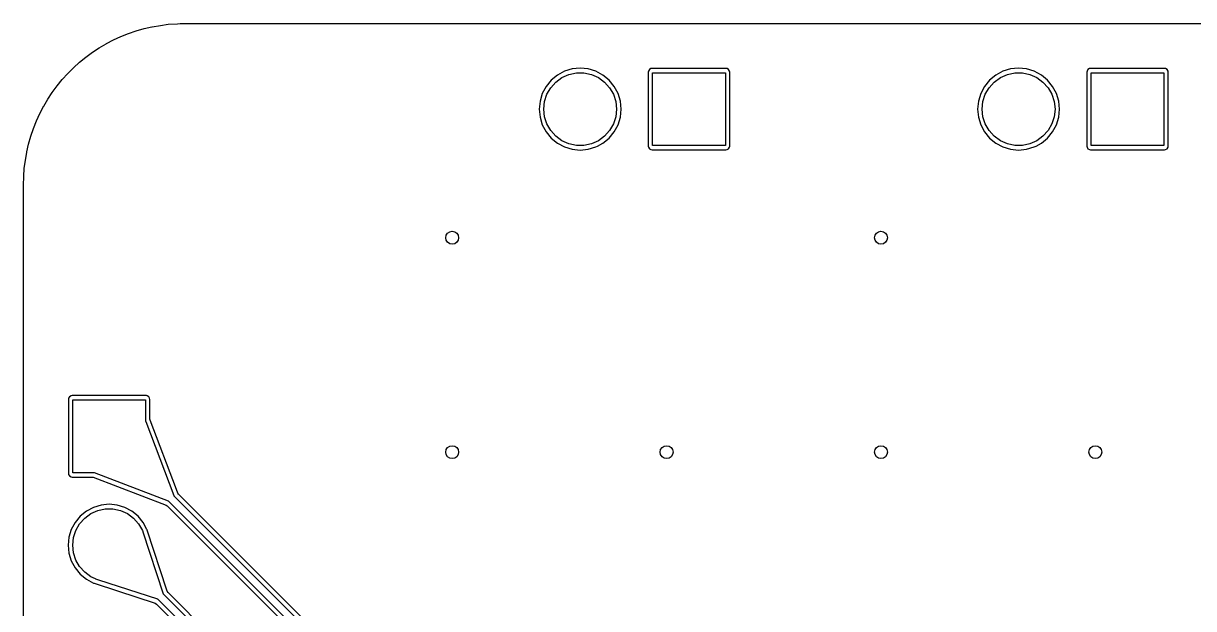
# Model space of a CAD drawing. Extents: x 107 to 211, y -135 to -72.
# Drawn here: x 107 to 134.29, y -85.15 to -71.5 of the extents above; entities that cross this region are included whole.
import ezdxf

# ---------------------------------------------------------------- set-up
doc = ezdxf.new("R2010")
doc.units = 0
doc.layers.add('BLACK', color=7, linetype='CONTINUOUS')

msp = doc.modelspace()

# ---------------------------------------------------------------- linework, layer by layer
at = {"layer": 'BLACK', "linetype": 'CONTINUOUS'}
for p, q in [((110.656122, -71.505111), (110.749095, -71.500545)), ((110.749095, -71.500545), (110.750911, -71.5005)), ((110.750911, -71.5005), (207.249089, -71.5005)), ((109.276063, -71.804502), (109.452981, -71.736589)), ((109.452981, -71.736589), (109.629862, -71.6733)), ((109.629862, -71.6733), (109.63268, -71.672419)), ((109.63268, -71.672419), (109.81756, -71.62288)), ((109.81756, -71.62288), (109.997737, -71.577748)), ((109.997737, -71.577748), (110.0009, -71.577104)), ((110.0009, -71.577104), (110.19455, -71.546432)), ((110.19455, -71.546432), (110.373407, -71.519901)), ((110.373407, -71.519901), (110.376865, -71.519555)), ((110.376865, -71.519555), (110.59755, -71.507989)), ((110.59755, -71.507989), (110.656122, -71.505111)), ((108.769775, -72.070737), (108.932514, -71.973194)), ((108.932514, -71.973194), (108.934687, -71.971992)), ((108.934687, -71.971992), (109.102736, -71.886367)), ((109.102736, -71.886367), (109.273579, -71.805565)), ((109.273579, -71.805565), (109.276063, -71.804502)), ((108.31135, -72.406043), (108.457428, -72.287751)), ((108.457428, -72.287751), (108.610196, -72.174451)), ((108.610196, -72.174451), (108.612008, -72.173193)), ((108.612008, -72.173193), (108.769775, -72.070737)), ((108.035798, -72.668168), (108.168168, -72.535798)), ((108.168168, -72.535798), (108.169378, -72.534646)), ((108.169378, -72.534646), (108.309868, -72.407313)), ((108.309868, -72.407313), (108.31135, -72.406043)), ((119.798667, -72.563253), (119.619494, -72.617605)), ((119.985, -72.544901), (119.798667, -72.563253)), ((120.171332, -72.563253), (119.985, -72.544901)), ((120.350505, -72.617605), (120.171332, -72.563253)), ((121.602542, -72.577543), (121.580331, -72.610786)), ((121.602545, -72.57754), (121.602542, -72.577543)), ((121.635784, -72.555331), (121.602545, -72.57754)), ((121.665102, -72.5495), (121.635784, -72.555331)), ((123.384897, -72.5495), (121.665102, -72.5495)), ((123.384899, -72.5495), (123.384897, -72.5495)), ((123.396559, -72.551819), (123.384899, -72.5495)), ((123.414211, -72.55533), (123.396559, -72.551819)), ((123.414213, -72.555331), (123.414211, -72.55533)), ((123.447456, -72.577542), (123.414213, -72.555331)), ((123.447459, -72.577545), (123.447456, -72.577542)), ((123.469668, -72.610784), (123.447459, -72.577545)), ((130.023667, -72.563253), (129.844494, -72.617605)), ((130.21, -72.544901), (130.023667, -72.563253)), ((130.396332, -72.563253), (130.21, -72.544901)), ((130.575505, -72.617605), (130.396332, -72.563253)), ((131.827542, -72.577543), (131.805331, -72.610786)), ((131.827545, -72.57754), (131.827542, -72.577543)), ((131.860784, -72.555331), (131.827545, -72.57754)), ((131.890102, -72.5495), (131.860784, -72.555331)), ((133.609897, -72.5495), (131.890102, -72.5495)), ((133.609899, -72.5495), (133.609897, -72.5495)), ((133.621559, -72.551819), (133.609899, -72.5495)), ((133.639211, -72.55533), (133.621559, -72.551819)), ((133.639213, -72.555331), (133.639211, -72.55533)), ((133.672456, -72.577542), (133.639213, -72.555331)), ((133.672459, -72.577545), (133.672456, -72.577542)), ((133.694668, -72.610784), (133.672459, -72.577545)), ((107.787751, -72.957428), (107.906043, -72.81135)), ((107.906043, -72.81135), (107.907313, -72.809868)), ((107.907313, -72.809868), (108.034646, -72.669378)), ((108.034646, -72.669378), (108.035798, -72.668168)), ((119.309643, -72.824643), (119.190865, -72.969373)), ((119.454373, -72.705865), (119.309643, -72.824643)), ((119.416239, -72.868327), (119.56, -72.763878)), ((119.454382, -72.705859), (119.454373, -72.705865)), ((119.619494, -72.617605), (119.454382, -72.705859)), ((119.56, -72.763878), (119.722336, -72.691602)), ((119.722336, -72.691602), (119.896151, -72.654656)), ((119.896151, -72.654656), (120.073849, -72.654656)), ((120.073849, -72.654656), (120.247664, -72.691602)), ((120.247664, -72.691602), (120.41, -72.763878)), ((120.515617, -72.705859), (120.350505, -72.617605)), ((120.41, -72.763878), (120.553761, -72.868327)), ((120.515622, -72.705862), (120.515617, -72.705859)), ((120.515625, -72.705864), (120.515622, -72.705862)), ((120.660357, -72.824643), (120.515625, -72.705864)), ((120.779136, -72.969375), (120.660357, -72.824643)), ((121.58033, -72.610788), (121.5745, -72.640102)), ((121.5745, -72.640102), (121.5745, -74.359897)), ((121.580331, -72.610786), (121.58033, -72.610788)), ((121.675, -74.35), (121.675, -72.65)), ((121.675, -72.65), (123.375, -72.65)), ((123.375, -72.65), (123.375, -74.35)), ((123.469668, -72.610786), (123.469668, -72.610784)), ((123.469669, -72.610787), (123.469668, -72.610786)), ((123.475499, -72.640102), (123.469669, -72.610787)), ((123.475499, -73.5), (123.475499, -72.640102)), ((129.534643, -72.824643), (129.415865, -72.969373)), ((129.679373, -72.705865), (129.534643, -72.824643)), ((129.641239, -72.868327), (129.785, -72.763878)), ((129.679382, -72.705859), (129.679373, -72.705865)), ((129.844494, -72.617605), (129.679382, -72.705859)), ((129.785, -72.763878), (129.947336, -72.691602)), ((129.947336, -72.691602), (130.121151, -72.654656)), ((130.121151, -72.654656), (130.298849, -72.654656)), ((130.298849, -72.654656), (130.472664, -72.691602)), ((130.472664, -72.691602), (130.635, -72.763878)), ((130.740617, -72.705859), (130.575505, -72.617605)), ((130.635, -72.763878), (130.778761, -72.868327)), ((130.740622, -72.705862), (130.740617, -72.705859)), ((130.740625, -72.705864), (130.740622, -72.705862)), ((130.885357, -72.824643), (130.740625, -72.705864)), ((131.004136, -72.969375), (130.885357, -72.824643)), ((131.80533, -72.610788), (131.7995, -72.640102)), ((131.7995, -72.640102), (131.7995, -74.359897)), ((131.805331, -72.610786), (131.80533, -72.610788)), ((131.9, -74.35), (131.9, -72.65)), ((131.9, -72.65), (133.6, -72.65)), ((133.6, -72.65), (133.6, -74.35)), ((133.694668, -72.610786), (133.694668, -72.610784)), ((133.694669, -72.610787), (133.694668, -72.610786)), ((133.700499, -72.640102), (133.694669, -72.610787)), ((133.7005, -74.359899), (133.700499, -72.640102)), ((107.570727, -73.269791), (107.673193, -73.112008)), ((107.673193, -73.112008), (107.674451, -73.110196)), ((107.674451, -73.110196), (107.787751, -72.957428)), ((119.102605, -73.134494), (119.048253, -73.313667)), ((119.190859, -72.969382), (119.102605, -73.134494)), ((119.190865, -72.969373), (119.190859, -72.969382)), ((119.208486, -73.154274), (119.297336, -73.000383)), ((119.297336, -73.000383), (119.416239, -72.868327)), ((120.553761, -72.868327), (120.672664, -73.000383)), ((120.672664, -73.000383), (120.761514, -73.154274)), ((120.779138, -72.96938), (120.779136, -72.969375)), ((120.77914, -72.969382), (120.779138, -72.96938)), ((120.867394, -73.134494), (120.77914, -72.969382)), ((120.867394, -73.134496), (120.867394, -73.134494)), ((120.867396, -73.134499), (120.867394, -73.134496)), ((120.921747, -73.313669), (120.867396, -73.134499)), ((129.327605, -73.134494), (129.273253, -73.313667)), ((129.415859, -72.969382), (129.327605, -73.134494)), ((129.415865, -72.969373), (129.415859, -72.969382)), ((129.433486, -73.154274), (129.522336, -73.000383)), ((129.522336, -73.000383), (129.641239, -72.868327)), ((130.778761, -72.868327), (130.897664, -73.000383)), ((130.897664, -73.000383), (130.986514, -73.154274)), ((131.004138, -72.96938), (131.004136, -72.969375)), ((131.00414, -72.969382), (131.004138, -72.96938)), ((131.092394, -73.134494), (131.00414, -72.969382)), ((131.092394, -73.134496), (131.092394, -73.134494)), ((131.092396, -73.134499), (131.092394, -73.134496)), ((131.146747, -73.313669), (131.092396, -73.134499)), ((107.473194, -73.432514), (107.570727, -73.269791)), ((119.048253, -73.313667), (119.029901, -73.5)), ((119.135, -73.5), (119.153575, -73.323275)), ((119.153575, -73.323275), (119.208486, -73.154274)), ((120.761514, -73.154274), (120.816425, -73.323275)), ((120.816425, -73.323275), (120.835, -73.5)), ((120.940099, -73.5), (120.921747, -73.313669)), ((129.273253, -73.313667), (129.254901, -73.5)), ((129.36, -73.5), (129.378575, -73.323275)), ((129.378575, -73.323275), (129.433486, -73.154274)), ((130.986514, -73.154274), (131.041425, -73.323275)), ((131.041425, -73.323275), (131.06, -73.5)), ((131.165099, -73.5), (131.146747, -73.313669)), ((107.305565, -73.773579), (107.386367, -73.602736)), ((107.386367, -73.602736), (107.438713, -73.5)), ((107.438713, -73.5), (107.471992, -73.434687)), ((107.471992, -73.434687), (107.473194, -73.432514)), ((119.029901, -73.5), (119.048253, -73.686332)), ((119.153575, -73.676725), (119.135, -73.5)), ((119.208486, -73.845726), (119.153575, -73.676725)), ((120.816425, -73.676725), (120.761514, -73.845726)), ((120.835, -73.5), (120.816425, -73.676725)), ((120.921747, -73.686331), (120.940099, -73.5)), ((123.4755, -74.359899), (123.475499, -73.5)), ((129.254901, -73.5), (129.273253, -73.686332)), ((129.378575, -73.676725), (129.36, -73.5)), ((129.433486, -73.845726), (129.378575, -73.676725)), ((131.041425, -73.676725), (130.986514, -73.845726)), ((131.06, -73.5), (131.041425, -73.676725)), ((131.146747, -73.686331), (131.165099, -73.5)), ((107.1733, -74.129862), (107.236589, -73.952981)), ((107.236589, -73.952981), (107.304502, -73.776063)), ((107.304502, -73.776063), (107.305565, -73.773579)), ((119.048253, -73.686332), (119.102605, -73.865505)), ((119.102605, -73.865505), (119.190859, -74.030617)), ((119.297336, -73.999617), (119.208486, -73.845726)), ((120.761514, -73.845726), (120.672664, -73.999617)), ((120.779136, -74.030625), (120.867396, -73.865501)), ((120.867396, -73.865501), (120.921747, -73.686331)), ((129.273253, -73.686332), (129.327605, -73.865505)), ((129.327605, -73.865505), (129.415859, -74.030617)), ((129.522336, -73.999617), (129.433486, -73.845726)), ((130.986514, -73.845726), (130.897664, -73.999617)), ((131.004136, -74.030625), (131.092396, -73.865501)), ((131.092396, -73.865501), (131.146747, -73.686331)), ((107.12288, -74.31756), (107.172419, -74.13268)), ((107.172419, -74.13268), (107.1733, -74.129862)), ((119.190859, -74.030617), (119.190862, -74.030622)), ((119.190862, -74.030622), (119.190864, -74.030625)), ((119.190864, -74.030625), (119.309643, -74.175357)), ((119.416239, -74.131673), (119.297336, -73.999617)), ((119.309643, -74.175357), (119.454375, -74.294136)), ((119.56, -74.236122), (119.416239, -74.131673)), ((120.553761, -74.131673), (120.41, -74.236122)), ((120.515625, -74.294136), (120.660357, -74.175357)), ((120.672664, -73.999617), (120.553761, -74.131673)), ((120.660357, -74.175357), (120.779136, -74.030625)), ((129.415859, -74.030617), (129.415862, -74.030622)), ((129.415862, -74.030622), (129.415864, -74.030625)), ((129.415864, -74.030625), (129.534643, -74.175357)), ((129.641239, -74.131673), (129.522336, -73.999617)), ((129.534643, -74.175357), (129.679375, -74.294136)), ((129.785, -74.236122), (129.641239, -74.131673)), ((130.778761, -74.131673), (130.635, -74.236122)), ((130.740625, -74.294136), (130.885357, -74.175357)), ((130.897664, -73.999617), (130.778761, -74.131673)), ((130.885357, -74.175357), (131.004136, -74.030625)), ((107.046432, -74.69455), (107.077104, -74.5009)), ((107.077104, -74.5009), (107.077748, -74.497737)), ((107.077748, -74.497737), (107.12288, -74.31756)), ((119.454375, -74.294136), (119.45438, -74.294138)), ((119.45438, -74.294138), (119.454382, -74.29414)), ((119.454382, -74.29414), (119.619494, -74.382394)), ((119.722336, -74.308398), (119.56, -74.236122)), ((119.619494, -74.382394), (119.619496, -74.382394)), ((119.619496, -74.382394), (119.619499, -74.382396)), ((119.619499, -74.382396), (119.798669, -74.436747)), ((119.896151, -74.345344), (119.722336, -74.308398)), ((119.798669, -74.436747), (119.985, -74.455099)), ((120.073849, -74.345344), (119.896151, -74.345344)), ((119.985, -74.455099), (120.171331, -74.436747)), ((120.247664, -74.308398), (120.073849, -74.345344)), ((120.171331, -74.436747), (120.350501, -74.382396)), ((120.41, -74.236122), (120.247664, -74.308398)), ((120.350501, -74.382396), (120.392594, -74.359897)), ((120.392594, -74.359897), (120.515625, -74.294136)), ((121.5745, -74.359897), (121.580331, -74.389215)), ((121.580331, -74.389215), (121.60254, -74.422454)), ((121.60254, -74.422454), (121.602542, -74.422456)), ((121.602542, -74.422456), (121.602543, -74.422457)), ((121.602543, -74.422457), (121.635787, -74.444669)), ((121.635787, -74.444669), (121.665101, -74.4505)), ((121.665101, -74.4505), (123.384898, -74.450499)), ((123.375, -74.35), (121.675, -74.35)), ((123.384898, -74.450499), (123.414213, -74.444669)), ((123.414213, -74.444669), (123.414214, -74.444668)), ((123.414214, -74.444668), (123.414215, -74.444668)), ((123.414215, -74.444668), (123.447454, -74.422459)), ((123.447453, -74.422459), (123.447457, -74.422457)), ((123.447454, -74.422459), (123.447453, -74.422459)), ((123.447457, -74.422457), (123.469669, -74.389213)), ((123.469669, -74.389213), (123.4755, -74.359899)), ((129.679375, -74.294136), (129.67938, -74.294138)), ((129.67938, -74.294138), (129.679382, -74.29414)), ((129.679382, -74.29414), (129.844494, -74.382394)), ((129.947336, -74.308398), (129.785, -74.236122)), ((129.844494, -74.382394), (129.844496, -74.382394)), ((129.844496, -74.382394), (129.844499, -74.382396)), ((129.844499, -74.382396), (130.023669, -74.436747)), ((130.121151, -74.345344), (129.947336, -74.308398)), ((130.023669, -74.436747), (130.21, -74.455099)), ((130.298849, -74.345344), (130.121151, -74.345344)), ((130.21, -74.455099), (130.396331, -74.436747)), ((130.472664, -74.308398), (130.298849, -74.345344)), ((130.396331, -74.436747), (130.575501, -74.382396)), ((130.635, -74.236122), (130.472664, -74.308398)), ((130.575501, -74.382396), (130.617594, -74.359897)), ((130.617594, -74.359897), (130.740625, -74.294136)), ((131.7995, -74.359897), (131.805331, -74.389215)), ((131.805331, -74.389215), (131.82754, -74.422454)), ((131.82754, -74.422454), (131.827542, -74.422456)), ((131.827542, -74.422456), (131.827543, -74.422457)), ((131.827543, -74.422457), (131.860787, -74.444669)), ((131.860787, -74.444669), (131.890101, -74.4505)), ((131.890101, -74.4505), (133.609898, -74.450499)), ((133.6, -74.35), (131.9, -74.35)), ((133.609898, -74.450499), (133.639213, -74.444669)), ((133.639213, -74.444669), (133.639214, -74.444668)), ((133.639214, -74.444668), (133.639215, -74.444668)), ((133.639215, -74.444668), (133.672454, -74.422459)), ((133.672453, -74.422459), (133.672457, -74.422457)), ((133.672454, -74.422459), (133.672453, -74.422459)), ((133.672457, -74.422457), (133.694669, -74.389213)), ((133.694669, -74.389213), (133.7005, -74.359899)), ((107.019901, -74.873407), (107.046432, -74.69455)), ((107.009557, -75.067636), (107.019555, -74.876865)), ((107.019555, -74.876865), (107.019901, -74.873407)), ((107.0005, -75.250911), (107.000545, -75.249095)), ((107.0005, -81.989897), (107.0005, -75.250911)), ((107.000545, -75.249095), (107.007987, -75.097596)), ((107.007987, -75.097596), (107.009557, -75.067636)), ((108.077542, -80.207543), (108.055331, -80.240786)), ((108.077545, -80.20754), (108.077542, -80.207543)), ((108.110784, -80.185331), (108.077545, -80.20754)), ((108.140102, -80.1795), (108.110784, -80.185331)), ((109.859897, -80.1795), (108.140102, -80.1795)), ((109.859899, -80.1795), (109.859897, -80.1795)), ((109.871559, -80.181819), (109.859899, -80.1795)), ((109.889211, -80.18533), (109.871559, -80.181819)), ((109.889213, -80.185331), (109.889211, -80.18533)), ((109.922456, -80.207542), (109.889213, -80.185331)), ((109.922459, -80.207545), (109.922456, -80.207542)), ((109.944668, -80.240784), (109.922459, -80.207545)), ((108.05533, -80.240788), (108.0495, -80.270102)), ((108.0495, -80.270102), (108.0495, -81.989897)), ((108.055331, -80.240786), (108.05533, -80.240788)), ((108.15, -81.98), (108.15, -80.28)), ((108.15, -80.28), (109.85, -80.28)), ((109.85, -80.28), (109.85, -80.78468)), ((109.944668, -80.240786), (109.944668, -80.240784)), ((109.944669, -80.240787), (109.944668, -80.240786)), ((109.950499, -80.270101), (109.944669, -80.240787)), ((109.950499, -80.270102), (109.950499, -80.270101)), ((109.950499, -80.731735), (109.950499, -80.270102)), ((109.955358, -80.758109), (109.950499, -80.731735)), ((110.571576, -82.373373), (109.955358, -80.758109)), ((109.85, -80.78468), (109.854167, -80.788855)), ((109.854167, -80.788855), (109.854285, -80.789152)), ((109.854285, -80.789152), (110.5112, -82.511095)), ((107.0005, -83.67), (107.0005, -81.989897)), ((108.0495, -81.989897), (108.055331, -82.019215)), ((108.055331, -82.019215), (108.07754, -82.052454)), ((108.07754, -82.052454), (108.077543, -82.052457)), ((108.077543, -82.052457), (108.110787, -82.074669)), ((108.110787, -82.074669), (108.140101, -82.0805)), ((108.140101, -82.0805), (108.601733, -82.080499)), ((108.654618, -81.98), (108.15, -81.98)), ((108.601733, -82.080499), (108.628109, -82.085359)), ((108.628109, -82.085359), (110.326179, -82.733166)), ((108.659152, -81.984285), (108.654618, -81.98)), ((110.381095, -82.6412), (108.659152, -81.984285)), ((110.603166, -82.456179), (110.571576, -82.373373)), ((110.385265, -82.641968), (110.381095, -82.6412)), ((110.385957, -82.641681), (110.385265, -82.641968)), ((121.747138, -94.002862), (110.385957, -82.641681)), ((110.5112, -82.511095), (110.511079, -82.515355)), ((110.511079, -82.515355), (121.846824, -93.8511)), ((110.61998, -82.482128), (110.603166, -82.456179)), ((111.522852, -83.385), (110.61998, -82.482128)), ((108.469373, -82.875865), (108.324643, -82.994643)), ((108.431239, -83.038327), (108.575, -82.933878)), ((108.469382, -82.875859), (108.469373, -82.875865)), ((108.634494, -82.787605), (108.469382, -82.875859)), ((108.575, -82.933878), (108.737336, -82.861602)), ((108.813667, -82.733253), (108.634494, -82.787605)), ((108.737336, -82.861602), (108.911151, -82.824656)), ((109, -82.714901), (108.813667, -82.733253)), ((108.911151, -82.824656), (109.088849, -82.824656)), ((109.186332, -82.733253), (109, -82.714901)), ((109.088849, -82.824656), (109.262664, -82.861602)), ((109.365505, -82.787605), (109.186332, -82.733253)), ((109.262664, -82.861602), (109.425, -82.933878)), ((109.530617, -82.875859), (109.365505, -82.787605)), ((109.425, -82.933878), (109.568761, -83.038327)), ((109.530622, -82.875862), (109.530617, -82.875859)), ((109.530625, -82.875864), (109.530622, -82.875862)), ((109.675357, -82.994643), (109.530625, -82.875864)), ((110.326179, -82.733166), (110.352127, -82.749979)), ((110.352127, -82.749979), (121.644428, -94.04228)), ((108.205859, -83.139382), (108.117605, -83.304494)), ((108.205865, -83.139373), (108.205859, -83.139382)), ((108.324643, -82.994643), (108.205865, -83.139373)), ((108.223486, -83.324274), (108.312336, -83.170383)), ((108.312336, -83.170383), (108.431239, -83.038327)), ((109.568761, -83.038327), (109.687664, -83.170383)), ((109.794136, -83.139375), (109.675357, -82.994643)), ((109.687664, -83.170383), (109.776514, -83.324274)), ((109.794138, -83.13938), (109.794136, -83.139375)), ((109.79414, -83.139382), (109.794138, -83.13938)), ((109.882396, -83.304498), (109.79414, -83.139382)), ((108.063253, -83.483667), (108.044901, -83.67)), ((108.117605, -83.304494), (108.063253, -83.483667)), ((108.15, -83.67), (108.168575, -83.493275)), ((108.168575, -83.493275), (108.223486, -83.324274)), ((109.776514, -83.324274), (109.785752, -83.352708)), ((109.785752, -83.352708), (109.788918, -83.355881)), ((109.788918, -83.355881), (109.789223, -83.356705)), ((109.789223, -83.356705), (110.262705, -84.802387)), ((109.883534, -83.30825), (109.882396, -83.304498)), ((109.887177, -83.317419), (109.883534, -83.30825)), ((109.887857, -83.319258), (109.887177, -83.317419)), ((109.887858, -83.319259), (109.887857, -83.319258)), ((109.888859, -83.321963), (109.887858, -83.319259)), ((110.346768, -84.720098), (109.888859, -83.321963)), ((121.866778, -93.728926), (111.522852, -83.385)), ((107.0005, -86.21), (107.0005, -83.67)), ((108.044901, -83.67), (108.063253, -83.856332)), ((108.168575, -83.846725), (108.15, -83.67)), ((108.063253, -83.856332), (108.117605, -84.035505)), ((108.117605, -84.035505), (108.205859, -84.200617)), ((108.223486, -84.015726), (108.168575, -83.846725)), ((108.312336, -84.169617), (108.223486, -84.015726)), ((108.205859, -84.200617), (108.205862, -84.200622)), ((108.205862, -84.200622), (108.205864, -84.200625)), ((108.205864, -84.200625), (108.324643, -84.345357)), ((108.431239, -84.301673), (108.312336, -84.169617)), ((108.575, -84.406122), (108.431239, -84.301673)), ((108.324643, -84.345357), (108.469375, -84.464136)), ((108.469375, -84.464136), (108.634499, -84.552396)), ((108.679865, -84.45281), (108.575, -84.406122)), ((108.634499, -84.552396), (108.641445, -84.554503)), ((108.641445, -84.554503), (108.650406, -84.558329)), ((108.650406, -84.558329), (108.650543, -84.558019)), ((108.650543, -84.558019), (108.653863, -84.55948)), ((108.653863, -84.55948), (108.653868, -84.559483)), ((108.653868, -84.559483), (108.653872, -84.559484)), ((108.653872, -84.559484), (108.653876, -84.559486)), ((108.653876, -84.559486), (109.198161, -84.737747)), ((108.67991, -84.453391), (108.679865, -84.45281)), ((108.686705, -84.459223), (108.67991, -84.453391)), ((108.71531, -84.468591), (108.686705, -84.459223)), ((108.737336, -84.478398), (108.71531, -84.468591)), ((108.759889, -84.483191), (108.737336, -84.478398)), ((110.132387, -84.932705), (108.759889, -84.483191)), ((109.198161, -84.737747), (110.076155, -85.025302)), ((110.262705, -84.802387), (110.262379, -84.806655)), ((110.262379, -84.806655), (121.306824, -95.8511)), ((110.355302, -84.746154), (110.346768, -84.720098)), ((110.3733, -84.775448), (110.355302, -84.746154)), ((121.326778, -95.728926), (110.3733, -84.775448)), ((110.076155, -85.025302), (110.105448, -85.0433)), ((110.105448, -85.0433), (121.104428, -96.04228)), ((110.136029, -84.933286), (110.132387, -84.932705)), ((110.137112, -84.932836), (110.136029, -84.933286)), ((121.207138, -96.002862), (110.137112, -84.932836))]:
    msp.add_line(p, q, dxfattribs=at)
at = {"layer": 'BLACK'}
for centre in [(117, -76.5), (127, -76.5), (117, -81.5), (122, -81.5), (127, -81.5), (132, -81.5)]:
    msp.add_circle(centre, 0.15, dxfattribs=at)

doc.saveas('drawing.dxf')
